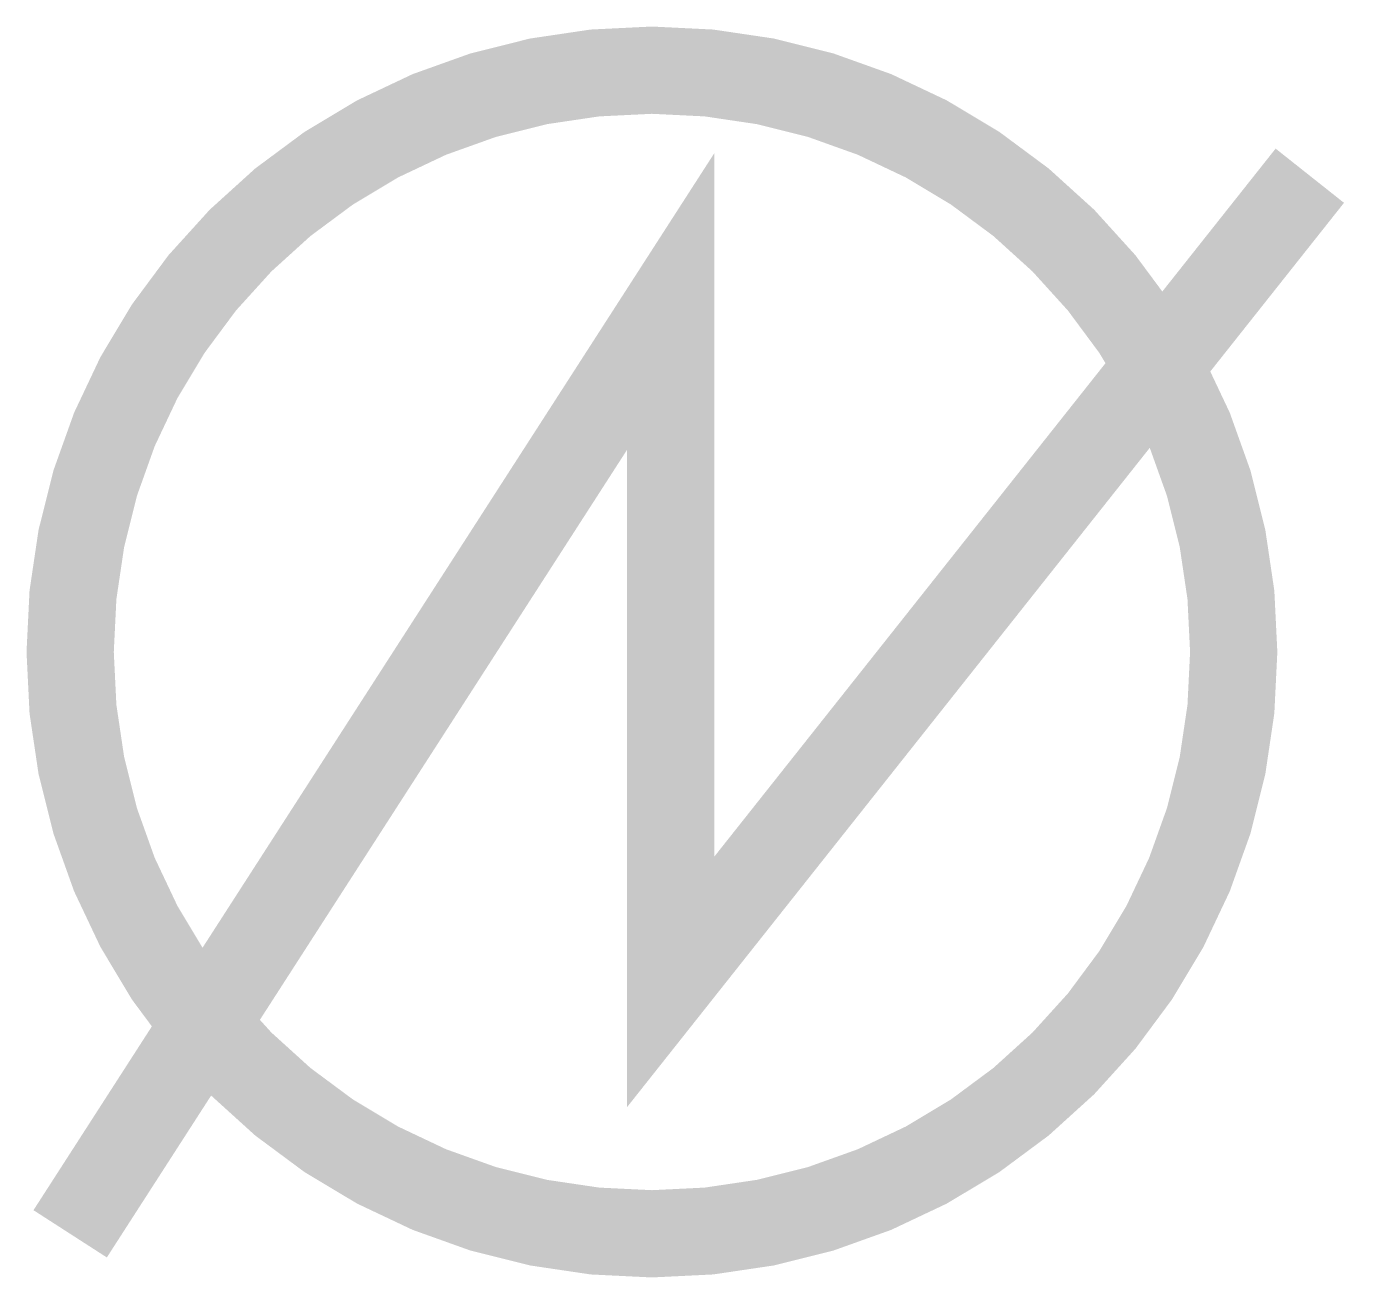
# Model space of a CAD drawing. Extents: x 0 to 4.56, y 0.01 to 4.31.
import ezdxf

# ---------------------------------------------------------------- set-up
doc = ezdxf.new("R2010")
doc.units = 0
doc.header["$MEASUREMENT"] = 0
doc.layers.get('0').update_dxf_attribs({"linetype": 'CONTINUOUS'})

msp = doc.modelspace()

# ---------------------------------------------------------------- linework, layer by layer
at = {"const_width": 0.3}
msp.add_lwpolyline([(2.1479, 0.1572, 1), (2.1479, 4.1572, 1), (2.1479, 0.1572, 1)], format="xyb", dxfattribs=at)
msp.add_lwpolyline([(0.1479, 0.1572), (2.2127, 3.3626), (2.2127, 1.0237), (4.4095, 3.7944)], dxfattribs=at)

doc.saveas('drawing.dxf')
